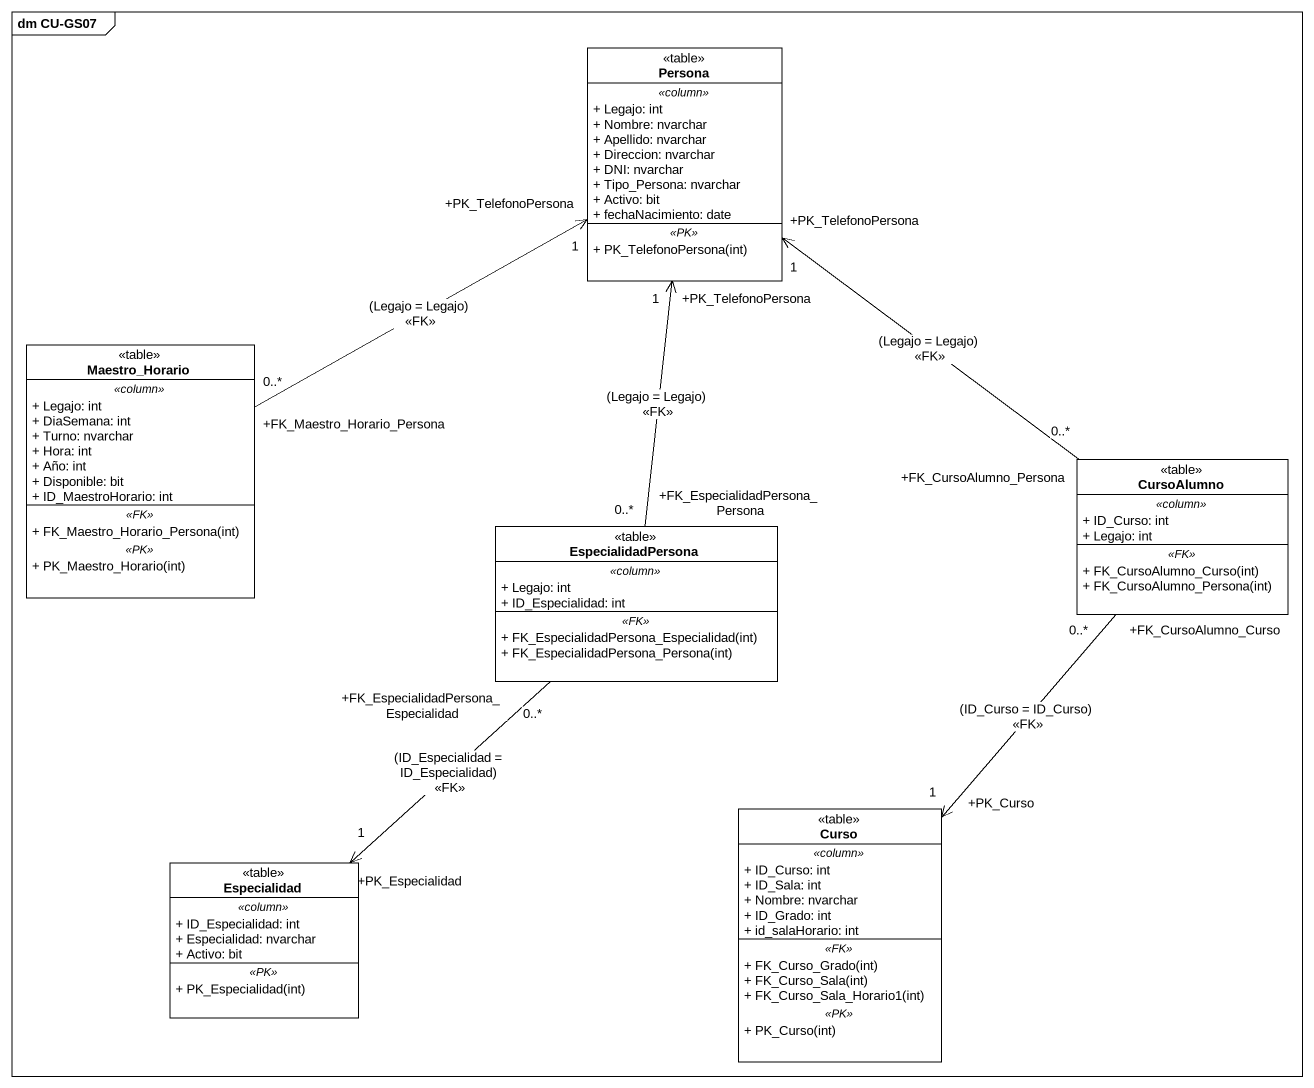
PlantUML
@startuml
mainframe dm CU-GS07
hide circle
hide empty members
skinparam classAttributeIconSize 0
class Persona <<table>> {
  .. <<column>> ..
  + Legajo: int
  + Nombre: nvarchar
  + Apellido: nvarchar
  + Direccion: nvarchar
  + DNI: nvarchar
  + Tipo_Persona: nvarchar
  + Activo: bit
  + fechaNacimiento: date
  .. <<PK>> ..
  + PK_TelefonoPersona(int)
}
class Maestro_Horario <<table>> {
  .. <<column>> ..
  + Legajo: int
  + DiaSemana: int
  + Turno: nvarchar
  + Hora: int
  + Año: int
  + Disponible: bit
  + ID_MaestroHorario: int
  .. <<FK>> ..
  + FK_Maestro_Horario_Persona(int)
  .. <<PK>> ..
  + PK_Maestro_Horario(int)
}
class CursoAlumno <<table>> {
  .. <<column>> ..
  + ID_Curso: int
  + Legajo: int
  .. <<FK>> ..
  + FK_CursoAlumno_Curso(int)
  + FK_CursoAlumno_Persona(int)
}
class EspecialidadPersona <<table>> {
  .. <<column>> ..
  + Legajo: int
  + ID_Especialidad: int
  .. <<FK>> ..
  + FK_EspecialidadPersona_Especialidad(int)
  + FK_EspecialidadPersona_Persona(int)
}
class Curso <<table>> {
  .. <<column>> ..
  + ID_Curso: int
  + ID_Sala: int
  + Nombre: nvarchar
  + ID_Grado: int
  + id_salaHorario: int
  .. <<FK>> ..
  + FK_Curso_Grado(int)
  + FK_Curso_Sala(int)
  + FK_Curso_Sala_Horario1(int)
  .. <<PK>> ..
  + PK_Curso(int)
}
class Especialidad <<table>> {
  .. <<column>> ..
  + ID_Especialidad: int
  + Especialidad: nvarchar
  + Activo: bit
  .. <<PK>> ..
  + PK_Especialidad(int)
}
Maestro_Horario "+FK_Maestro_Horario_Persona\n0..*" -right-> "+PK_TelefonoPersona\n1" Persona : (Legajo = Legajo)\n<<FK>>
CursoAlumno "+FK_CursoAlumno_Persona\n0..*" -up-> "+PK_TelefonoPersona\n1" Persona : (Legajo = Legajo)\n<<FK>>
CursoAlumno "+FK_CursoAlumno_Curso\n0..*" --> "+PK_Curso\n1" Curso : (ID_Curso = ID_Curso)\n<<FK>>
EspecialidadPersona "+FK_EspecialidadPersona_Persona\n0..*" -up-> "+PK_TelefonoPersona\n1" Persona : (Legajo = Legajo)\n<<FK>>
EspecialidadPersona "+FK_EspecialidadPersona_Especialidad\n0..*" --> "+PK_Especialidad\n1" Especialidad : (ID_Especialidad = ID_Especialidad)\n<<FK>>
@enduml
